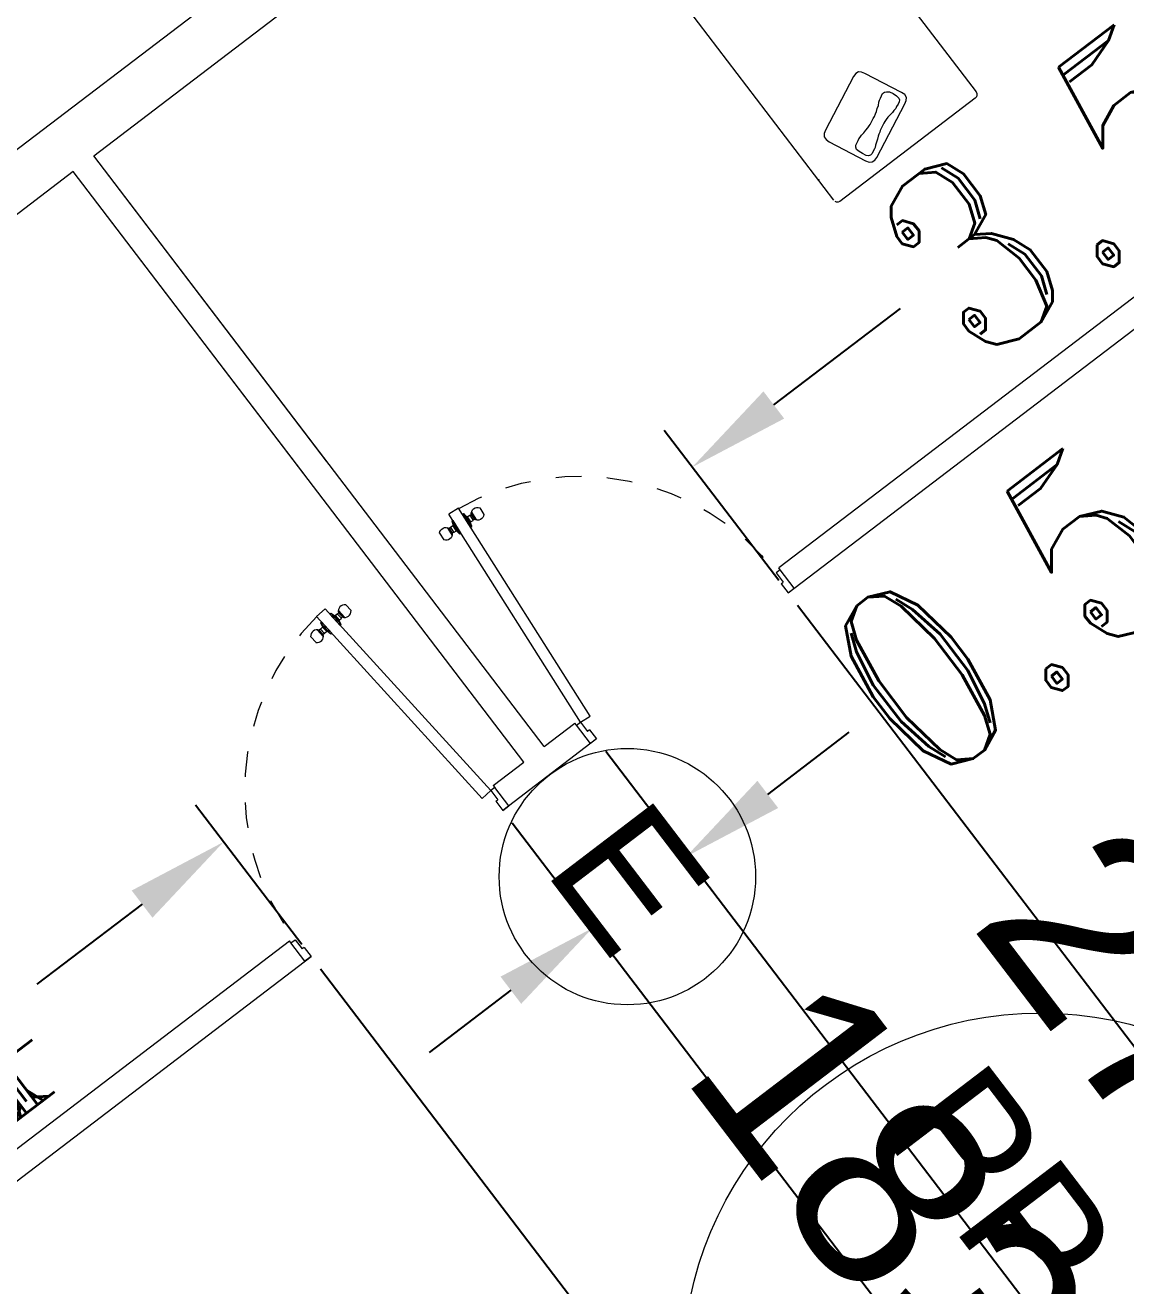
# Model space of a CAD drawing. Header units: metres. Extents: x 1384 to 1901, y 1501 to 2216.
# Drawn here: x 1475.908 to 1480.201, y 2119.165 to 2124.083 of the extents above; entities that cross this region are included whole.
import ezdxf

# ---------------------------------------------------------------- set-up
doc = ezdxf.new("R2010")
doc.units = ezdxf.units.M
doc.header["$LTSCALE"] = 0.05
doc.header["$PDMODE"] = 3
doc.linetypes.add('CONTINUA', pattern=[0])
doc.linetypes.add('DASHED2', pattern=[0.375, 0.25, -0.125])
for name, color, linetype, lineweight in [('Circulo', 250, 'Continuous', 15), ('Cotas Nave 2', 250, 'CONTINUA', 15), ('Extintores', 1, 'CONTINUA', 15), ('Mesas', 17, 'CONTINUA', 15), ('mobiliario', 253, 'CONTINUA', 15), ('Pared Fuego', 81, 'CONTINUA', 15), ('Puertas', 4, 'CONTINUA', 15), ('Tabiques', 241, 'CONTINUA', 15), ('TextoDCE', 250, 'Continuous', 15), ('www.dwgautocad.com', 7, 'Continuous', 9), ('Zonas abiertas', 50, 'CONTINUA', 15)]:
    doc.layers.add(name, color=color, linetype=linetype, lineweight=lineweight)
doc.layers.get('www.dwgautocad.com').off()
doc.styles.add('ROMANT', font='ROMANT', dxfattribs={"width": 0.85})
doc.styles.get("Standard").update_dxf_attribs({"font": 'arial.ttf'})
doc.dimstyles.new('1-50-GENERAL', dxfattribs={"dimtxt": 0.38, "dimasz": 0.4, "dimexe": 0.18, "dimexo": 0.06, "dimgap": 0.09, "dimtad": 0, "dimdec": 1, "dimzin": 0, "dimdsep": 46, "dimtxsty": 'ROMANT', "dimcen": 0.09, "dimadec": 0, "dimazin": 0, "dimtfac": 1, "dimtdec": 1, "dimtix": 1, "dimtofl": 0, "dimtmove": 0, "dimatfit": 3, "dimfxl": 0, "dimtolj": 1, "dimtzin": 0, "dimarcsym": 0})

# ---------------------------------------------------------------- blocks, each defined once
blk = doc.blocks.new('puerta 1.00')
at = {"layer": 'Puertas'}
for p, q in [((975.5776, -108.0252), (975.6224, -108.0213)), ((975.6612, -108.9815), (975.5776, -108.0252)), ((975.7061, -108.9776), (975.6224, -108.0213)), ((975.6249, -108.0497), (975.6297, -108.0492)), ((975.6249, -108.0497), (975.6301, -108.1093)), ((975.6297, -108.0492), (975.6347, -108.0649)), ((975.6297, -108.0492), (975.6349, -108.1089)), ((975.5116, -108.0741), (975.5143, -108.1049)), ((975.5474, -108.068), (975.5506, -108.1047)), ((975.5525, -108.0732), (975.5547, -108.0987)), ((975.5597, -108.0743), (975.5535, -108.0748)), ((975.5535, -108.0748), (975.5555, -108.097)), ((975.5617, -108.0964), (975.5555, -108.097)), ((975.571, -108.0724), (975.5596, -108.0734)), ((975.5596, -108.0734), (975.5617, -108.0973)), ((975.5731, -108.0964), (975.5617, -108.0973)), ((975.5731, -108.0703), (975.571, -108.0724)), ((975.571, -108.0724), (975.5731, -108.0964)), ((975.5752, -108.054), (975.5731, -108.0703)), ((975.5731, -108.0703), (975.5755, -108.098)), ((975.5755, -108.098), (975.5731, -108.0964)), ((975.5801, -108.0536), (975.5752, -108.054)), ((975.5752, -108.054), (975.5805, -108.1137)), ((975.5805, -108.1137), (975.5755, -108.098)), ((975.5801, -108.0536), (975.5853, -108.1133)), ((975.6347, -108.0649), (975.6371, -108.0926)), ((975.6347, -108.0649), (975.6371, -108.0666)), ((975.6349, -108.1089), (975.6371, -108.0926)), ((975.6371, -108.0666), (975.6484, -108.0656)), ((975.6371, -108.0666), (975.6392, -108.0906)), ((975.6371, -108.0926), (975.6392, -108.0906)), ((975.6392, -108.0906), (975.6505, -108.0896)), ((975.6484, -108.0656), (975.6505, -108.0896)), ((975.6485, -108.0665), (975.6547, -108.066)), ((975.6504, -108.0887), (975.6566, -108.0881)), ((975.6547, -108.066), (975.6566, -108.0881)), ((975.6555, -108.0642), (975.6577, -108.0897)), ((975.6596, -108.0582), (975.6628, -108.0949)), ((975.6959, -108.058), (975.6986, -108.0888)), ((975.5853, -108.1133), (975.5805, -108.1137)), ((975.6301, -108.1093), (975.6349, -108.1089)), ((974.7261, -109.0676), (974.7261, -108.9776)), ((974.7261, -108.9776), (974.7461, -108.9776)), ((974.7461, -108.9776), (974.7461, -109.0226)), ((975.7061, -108.9776), (975.6612, -108.9815)), ((975.7061, -108.9776), (975.7061, -109.0226)), ((975.7261, -108.9776), (975.7061, -108.9776)), ((975.7261, -109.0676), (975.7261, -108.9776)), ((974.7561, -109.0226), (974.7461, -109.0226)), ((974.7561, -109.0226), (974.7561, -109.0676)), ((975.6961, -109.0226), (975.6961, -109.0676)), ((975.6961, -109.0226), (975.7061, -109.0226)), ((974.7561, -109.0676), (974.7261, -109.0676)), ((975.6961, -109.0676), (975.7261, -109.0676))]:
    blk.add_line(p, q, dxfattribs=at)
at = {"layer": 'Puertas', "linetype": 'DASHED2'}
blk.add_arc((975.7061, -108.9776), 0.96, 97.6867, 180, dxfattribs=at)
at = {"layer": 'Puertas'}
for centre, start, end in [((975.5323, -108.0878), 31.5551, 146.5334), ((975.5323, -108.0878), 223.4666, 338.4449), ((975.6778, -108.0751), 43.4666, 158.4449), ((975.6778, -108.0751), 211.5551, 326.5334)]:
    blk.add_arc(centre, 0.0249, start, end, dxfattribs=at)
blk = doc.blocks.new('*D258')
at = {"layer": 'Cotas Nave 2', "color": 0, "lineweight": -2, "transparency": 16777216}
for p, q in [((1452.4409, 2163.6844), (1458.0727, 2167.9789)), ((1458.1721, 2167.5516), (1479.2994, 2139.8456)), ((1502.3652, 2109.5977), (1481.0039, 2137.6104)), ((1496.6209, 2104.7143), (1502.7508, 2109.3887))]:
    blk.add_line(p, q, dxfattribs=at)
at = {"layer": 'Cotas Nave 2', "color": 0, "transparency": 16777216}
for points in [[(1458.2251, 2167.5921), (1458.1191, 2167.5112), (1457.9295, 2167.8697)], [(1502.4182, 2109.6381), (1502.3122, 2109.5573), (1502.6077, 2109.2796)]]:
    blk.add_solid(points, dxfattribs=at)
at = {"layer": 'Defpoints', "color": 0, "transparency": 16777216}
for p in [(1457.9295, 2167.8697), (1452.3932, 2163.648), (1496.5732, 2104.678)]:
    blk.add_point(p, dxfattribs=at)
at = {"layer": 'Cotas Nave 2', "color": 0, "transparency": 16777216, "insert": (1480.1517, 2138.728), "char_height": 1, "attachment_point": 5, "rotation": 307.3275, "style": 'ROMANT'}
blk.add_mtext('\\A1;73.7', dxfattribs=at)
blk = doc.blocks.new('*D280')
at = {"layer": 'Cotas Nave 2', "color": 0, "lineweight": -2, "transparency": 16777216}
for p, q in [((1451.6493, 2127.6147), (1442.9648, 2121.0908)), ((1443.349, 2120.8791), (1455.8204, 2104.2774)), ((1470.0045, 2085.396), (1457.533, 2101.9976)), ((1478.7852, 2091.4919), (1470.1008, 2084.968))]:
    blk.add_line(p, q, dxfattribs=at)
at = {"layer": 'Cotas Nave 2', "color": 0, "transparency": 16777216}
for points in [[(1443.4023, 2120.9191), (1443.2957, 2120.839), (1443.1087, 2121.1989)], [(1470.0578, 2085.436), (1469.9512, 2085.3559), (1470.2447, 2085.0761)]]:
    blk.add_solid(points, dxfattribs=at)
at = {"layer": 'Defpoints', "color": 0, "transparency": 16777216}
for p in [(1451.6972, 2127.6507), (1478.8332, 2091.528), (1470.2447, 2085.0761)]:
    blk.add_point(p, dxfattribs=at)
at = {"layer": 'Cotas Nave 2', "color": 0, "transparency": 16777216, "insert": (1456.6767, 2103.1375), "char_height": 1, "attachment_point": 5, "rotation": 306.9145, "style": 'ROMANT'}
blk.add_mtext('\\A1;45.2', dxfattribs=at)
blk = doc.blocks.new('*D297')
at = {"layer": 'Cotas Nave 2', "color": 0, "lineweight": -2, "transparency": 16777216}
for p, q in [((1481.6702, 2124.0688), (1481.2233, 2124.6548)), ((1481.0144, 2124.2692), (1480.5516, 2123.9162)), ((1478.8278, 2122.6017), (1479.3222, 2122.9787)), ((1478.8475, 2121.9163), (1478.4006, 2122.5023))]:
    blk.add_line(p, q, dxfattribs=at)
at = {"layer": 'Cotas Nave 2', "color": 0, "transparency": 16777216}
for points in [[(1480.974, 2124.3222), (1481.0548, 2124.2161), (1481.3325, 2124.5117)], [(1478.7874, 2122.6548), (1478.8682, 2122.5487), (1478.5097, 2122.3592)]]:
    blk.add_solid(points, dxfattribs=at)
at = {"layer": 'Defpoints', "color": 0, "transparency": 16777216}
for p in [(1481.7066, 2124.0211), (1478.5097, 2122.3592), (1478.8838, 2121.8686)]:
    blk.add_point(p, dxfattribs=at)
at = {"layer": 'Cotas Nave 2', "color": 0, "transparency": 16777216, "insert": (1479.9369, 2123.4475), "char_height": 0.75, "attachment_point": 5, "rotation": 37.3275, "style": 'ROMANT'}
blk.add_mtext('\\A1;3.5', dxfattribs=at)
blk = doc.blocks.new('*D298')
at = {"layer": 'Cotas Nave 2', "color": 0, "lineweight": -2, "transparency": 16777216}
for p, q in [((1478.9202, 2121.8209), (1482.2006, 2117.5191)), ((1478.1727, 2121.2509), (1481.4531, 2116.9491)), ((1482.4095, 2117.9047), (1482.7276, 2118.1473)), ((1481.0259, 2116.8496), (1480.7078, 2116.6071))]:
    blk.add_line(p, q, dxfattribs=at)
at = {"layer": 'Cotas Nave 2', "color": 0, "transparency": 16777216}
for points in [[(1482.3691, 2117.9577), (1482.4499, 2117.8517), (1482.0915, 2117.6622)], [(1480.9855, 2116.9027), (1481.0663, 2116.7966), (1481.344, 2117.0922)]]:
    blk.add_solid(points, dxfattribs=at)
at = {"layer": 'Defpoints', "color": 0, "transparency": 16777216}
for p in [(1478.8838, 2121.8686), (1478.1364, 2121.2986), (1481.344, 2117.0922)]:
    blk.add_point(p, dxfattribs=at)
at = {"layer": 'Cotas Nave 2', "color": 0, "transparency": 16777216, "insert": (1483.3423, 2118.616), "char_height": 0.75, "attachment_point": 5, "rotation": 37.3275, "style": 'ROMANT'}
blk.add_mtext('\\A1;0.9', dxfattribs=at)
blk = doc.blocks.new('*D299')
at = {"layer": 'Cotas Nave 2', "color": 0, "lineweight": -2, "transparency": 16777216}
for p, q in [((1477.807, 2120.972), (1481.0873, 2116.6701)), ((1477.0595, 2120.402), (1480.3399, 2116.1001)), ((1481.2963, 2117.0558), (1481.6143, 2117.2984)), ((1479.9127, 2116.0007), (1479.4208, 2115.6256))]:
    blk.add_line(p, q, dxfattribs=at)
at = {"layer": 'Cotas Nave 2', "color": 0, "transparency": 16777216}
for points in [[(1481.2558, 2117.1088), (1481.3367, 2117.0028), (1480.9782, 2116.8133)], [(1479.8722, 2116.0537), (1479.9531, 2115.9477), (1480.2307, 2116.2433)]]:
    blk.add_solid(points, dxfattribs=at)
at = {"layer": 'Defpoints', "color": 0, "transparency": 16777216}
for p in [(1477.7706, 2121.0197), (1477.0231, 2120.4497), (1480.2307, 2116.2433)]:
    blk.add_point(p, dxfattribs=at)
at = {"layer": 'Cotas Nave 2', "color": 0, "transparency": 16777216, "insert": (1478.806, 2115.1569), "char_height": 0.75, "attachment_point": 5, "rotation": 37.3275, "style": 'ROMANT'}
blk.add_mtext('\\A1;0.9', dxfattribs=at)
blk = doc.blocks.new('*D300')
at = {"layer": 'Cotas Nave 2', "color": 0, "lineweight": -2, "transparency": 16777216}
for p, q in [((1478.8042, 2121.0824), (1479.1223, 2121.325)), ((1478.1727, 2121.2509), (1478.5953, 2120.6967)), ((1477.807, 2120.972), (1478.2295, 2120.4178)), ((1477.8023, 2120.3184), (1477.4842, 2120.0759))]:
    blk.add_line(p, q, dxfattribs=at)
at = {"layer": 'Cotas Nave 2', "color": 0, "transparency": 16777216}
for points in [[(1478.7638, 2121.1354), (1478.8447, 2121.0294), (1478.4862, 2120.8399)], [(1477.7619, 2120.3714), (1477.8427, 2120.2654), (1478.1204, 2120.5609)]]:
    blk.add_solid(points, dxfattribs=at)
at = {"layer": 'Defpoints', "color": 0, "transparency": 16777216}
for p in [(1478.1364, 2121.2986), (1477.7706, 2121.0197), (1478.1204, 2120.5609)]:
    blk.add_point(p, dxfattribs=at)
at = {"layer": 'Cotas Nave 2', "color": 0, "transparency": 16777216, "insert": (1479.737, 2121.7937), "char_height": 0.75, "attachment_point": 5, "rotation": 37.3275, "style": 'ROMANT'}
blk.add_mtext('\\A1;0.5', dxfattribs=at)
blk = doc.blocks.new('*D301')
at = {"layer": 'Cotas Nave 2', "color": 0, "lineweight": -2, "transparency": 16777216}
for p, q in [((1476.9867, 2120.4974), (1476.5729, 2121.0401)), ((1476.364, 2120.6544), (1475.9541, 2120.3419)), ((1474.2906, 2119.0734), (1474.7005, 2119.386)), ((1474.2773, 2118.4313), (1473.8634, 2118.974))]:
    blk.add_line(p, q, dxfattribs=at)
at = {"layer": 'Cotas Nave 2', "color": 0, "transparency": 16777216}
for points in [[(1476.3235, 2120.7074), (1476.4044, 2120.6014), (1476.682, 2120.897)], [(1474.2502, 2119.1264), (1474.3311, 2119.0204), (1473.9726, 2118.8309)]]:
    blk.add_solid(points, dxfattribs=at)
at = {"layer": 'Defpoints', "color": 0, "transparency": 16777216}
for p in [(1477.0231, 2120.4497), (1473.9726, 2118.8309), (1474.3136, 2118.3836)]:
    blk.add_point(p, dxfattribs=at)
at = {"layer": 'Cotas Nave 2', "color": 0, "transparency": 16777216, "insert": (1475.3273, 2119.8639), "char_height": 0.75, "attachment_point": 5, "rotation": 37.3275, "style": 'ROMANT'}
blk.add_mtext('\\A1;3.4', dxfattribs=at)
blk = doc.blocks.new('*D307')
at = {"layer": 'Cotas Nave 2', "color": 0, "lineweight": -2, "transparency": 16777216}
for p, q in [((1469.8763, 2123.771), (1466.8083, 2121.4314)), ((1467.194, 2121.2225), (1470.2732, 2117.1845)), ((1475.0078, 2110.9756), (1471.9286, 2115.0136)), ((1478.1752, 2112.8879), (1475.1073, 2110.5484))]:
    blk.add_line(p, q, dxfattribs=at)
at = {"layer": 'Cotas Nave 2', "color": 0, "transparency": 16777216}
for points in [[(1467.247, 2121.2629), (1467.141, 2121.1821), (1466.9514, 2121.5406)], [(1475.0609, 2111.016), (1474.9548, 2110.9352), (1475.2504, 2110.6575)]]:
    blk.add_solid(points, dxfattribs=at)
at = {"layer": 'Defpoints', "color": 0, "transparency": 16777216}
for p in [(1469.924, 2123.8073), (1466.9514, 2121.5406), (1478.223, 2112.9243)]:
    blk.add_point(p, dxfattribs=at)
at = {"layer": 'Cotas Nave 2', "color": 0, "transparency": 16777216, "insert": (1471.1009, 2116.0991), "char_height": 1, "attachment_point": 5, "rotation": 307.3275, "style": 'ROMANT'}
blk.add_mtext('\\A1;13.7', dxfattribs=at)

msp = doc.modelspace()

# ---------------------------------------------------------------- linework, layer by layer
at = {"layer": 'Circulo'}
msp.add_circle((1479.8675, 2118.8346), 1.3949, dxfattribs=at)
at = {"layer": 'Extintores'}
msp.add_circle((1478.2567, 2120.7615), 0.5, dxfattribs=at)
msp.add_circle((1478.2567, 2120.7615), 0.5, dxfattribs=at)
at = {"layer": 'Mesas'}
for p, q in [((1477.0837, 2122.3822), (1476.1752, 2123.5736)), ((1477.0042, 2122.3216), (1476.0957, 2123.513))]:
    msp.add_line(p, q, dxfattribs=at)
at = {"layer": 'mobiliario', "linetype": 'Continuous'}
for p, q in [((1479.0616, 2123.4007), (1477.9278, 2124.8875)), ((1478.8724, 2124.7999), (1479.6167, 2123.8239)), ((1479.1382, 2123.8833), (1479.0293, 2123.6739)), ((1479.1474, 2123.8948), (1479.1382, 2123.8833)), ((1479.1585, 2123.901), (1479.1474, 2123.8948)), ((1479.1699, 2123.9008), (1479.1585, 2123.901)), ((1479.1833, 2123.8951), (1479.1699, 2123.9008)), ((1479.3256, 2123.8209), (1479.1833, 2123.8951)), ((1479.2521, 2123.8167), (1479.2592, 2123.8221)), ((1479.2592, 2123.8221), (1479.2671, 2123.8236)), ((1479.2671, 2123.8236), (1479.2786, 2123.8234)), ((1479.2786, 2123.8234), (1479.2931, 2123.8163)), ((1479.3386, 2123.8127), (1479.3256, 2123.8209)), ((1479.6167, 2123.8239), (1479.6196, 2123.8171)), ((1479.6133, 2123.7988), (1479.0853, 2123.3962)), ((1479.2301, 2123.5675), (1479.3389, 2123.7768)), ((1479.2314, 2123.758), (1479.2356, 2123.7703)), ((1479.2356, 2123.7703), (1479.2373, 2123.7829)), ((1479.2373, 2123.7829), (1479.2397, 2123.7915)), ((1479.2397, 2123.7915), (1479.2433, 2123.7987)), ((1479.2433, 2123.7987), (1479.2521, 2123.8167)), ((1479.2931, 2123.8163), (1479.306, 2123.8082)), ((1479.306, 2123.8082), (1479.315, 2123.7992)), ((1479.3131, 2123.7752), (1479.3067, 2123.7658)), ((1479.317, 2123.7849), (1479.3131, 2123.7752)), ((1479.315, 2123.7992), (1479.318, 2123.7925)), ((1479.318, 2123.7925), (1479.317, 2123.7849)), ((1479.3448, 2123.8017), (1479.3386, 2123.8127)), ((1479.3389, 2123.7768), (1479.3445, 2123.7902)), ((1479.3445, 2123.7902), (1479.3448, 2123.8017)), ((1479.6179, 2123.8045), (1479.6133, 2123.7988)), ((1479.62, 2123.8107), (1479.6179, 2123.8045)), ((1479.6196, 2123.8171), (1479.62, 2123.8107)), ((1479.2159, 2123.7191), (1479.2209, 2123.7274)), ((1479.2209, 2123.7274), (1479.2247, 2123.7371)), ((1479.2247, 2123.7371), (1479.2286, 2123.7469)), ((1479.2286, 2123.7469), (1479.2314, 2123.758)), ((1479.2729, 2123.7242), (1479.2665, 2123.7149)), ((1479.2818, 2123.7333), (1479.2729, 2123.7242)), ((1479.2908, 2123.7424), (1479.2818, 2123.7333)), ((1479.2957, 2123.7507), (1479.2908, 2123.7424)), ((1479.3031, 2123.7586), (1479.2957, 2123.7507)), ((1479.3067, 2123.7658), (1479.3031, 2123.7586)), ((1479.0293, 2123.6739), (1479.0237, 2123.6605)), ((1479.179, 2123.664), (1479.1869, 2123.6744)), ((1479.1869, 2123.6744), (1479.1943, 2123.6824)), ((1479.1943, 2123.6824), (1479.1992, 2123.6907)), ((1479.1992, 2123.6907), (1479.2039, 2123.6965)), ((1479.2039, 2123.6965), (1479.2159, 2123.7191)), ((1479.2428, 2123.672), (1479.2407, 2123.6659)), ((1479.257, 2123.7008), (1479.2428, 2123.672)), ((1479.2605, 2123.708), (1479.257, 2123.7008)), ((1479.2665, 2123.7149), (1479.2605, 2123.708)), ((1479.0237, 2123.6605), (1479.0244, 2123.6476)), ((1479.0244, 2123.6476), (1479.0321, 2123.6376)), ((1479.0321, 2123.6376), (1479.0436, 2123.6284)), ((1479.0436, 2123.6284), (1479.186, 2123.5542)), ((1479.1482, 2123.6156), (1479.157, 2123.6336)), ((1479.157, 2123.6336), (1479.1591, 2123.6398)), ((1479.157, 2123.6336), (1479.157, 2123.6336)), ((1479.1591, 2123.6398), (1479.1652, 2123.6466)), ((1479.1652, 2123.6466), (1479.1701, 2123.6549)), ((1479.1701, 2123.6549), (1479.179, 2123.664)), ((1479.2277, 2123.6266), (1479.225, 2123.6155)), ((1479.232, 2123.6389), (1479.2277, 2123.6266)), ((1479.2348, 2123.65), (1479.232, 2123.6389)), ((1479.2373, 2123.6587), (1479.2348, 2123.65)), ((1479.2407, 2123.6659), (1479.2373, 2123.6587)), ((1479.1471, 2123.6081), (1479.1482, 2123.6156)), ((1479.1497, 2123.5988), (1479.1471, 2123.6081)), ((1479.1602, 2123.5909), (1479.1497, 2123.5988)), ((1479.1732, 2123.5828), (1479.1602, 2123.5909)), ((1479.1876, 2123.5757), (1479.1732, 2123.5828)), ((1479.1977, 2123.5744), (1479.1876, 2123.5757)), ((1479.2055, 2123.5759), (1479.1977, 2123.5744)), ((1479.2102, 2123.5816), (1479.2055, 2123.5759)), ((1479.2204, 2123.6007), (1479.2102, 2123.5816)), ((1479.2226, 2123.6069), (1479.2204, 2123.6007)), ((1479.225, 2123.6155), (1479.2226, 2123.6069)), ((1479.186, 2123.5542), (1479.186, 2123.5542)), ((1479.186, 2123.5542), (1479.1993, 2123.5485)), ((1479.1993, 2123.5485), (1479.2111, 2123.5508)), ((1479.2111, 2123.5508), (1479.2222, 2123.557)), ((1479.2222, 2123.557), (1479.2301, 2123.5675)), ((1479.0057, 2123.4769), (1478.9999, 2123.4816)), ((1479.0721, 2123.3928), (1479.0674, 2123.396)), ((1479.0785, 2123.3932), (1479.0721, 2123.3928)), ((1479.0853, 2123.3962), (1479.0785, 2123.3932))]:
    msp.add_line(p, q, dxfattribs=at)
at = {"layer": 'Pared Fuego'}
for p, q in [((1472.2924, 2120.8665), (1479.7879, 2126.5822)), ((1476.1752, 2123.5736), (1479.9088, 2126.4207)), ((1476.0957, 2123.513), (1472.4956, 2120.7677))]:
    msp.add_line(p, q, dxfattribs=at)
at = {"layer": 'Tabiques'}
for p, q in [((1481.646, 2124.1006), (1478.8471, 2121.9663)), ((1478.8838, 2121.8686), (1481.7066, 2124.0211)), ((1477.9326, 2121.269), (1476.1752, 2123.5736)), ((1477.8531, 2121.2083), (1476.0957, 2123.513)), ((1477.9326, 2121.269), (1478.0519, 2121.3599)), ((1477.9326, 2121.269), (1478.0519, 2121.3599)), ((1478.0579, 2121.352), (1478.0519, 2121.3599)), ((1478.1364, 2121.2986), (1477.7706, 2121.0197)), ((1477.7338, 2121.1174), (1477.8531, 2121.2083)), ((1477.7338, 2121.1174), (1477.7399, 2121.1094)), ((1474.253, 2118.4631), (1476.9386, 2120.511)), ((1476.9447, 2120.5031), (1476.9386, 2120.511)), ((1474.3136, 2118.3836), (1477.0231, 2120.4497))]:
    msp.add_line(p, q, dxfattribs=at)
at = {"layer": 'Zonas abiertas'}
msp.add_line((1478.8531, 2121.9583), (1478.8471, 2121.9663), dxfattribs=at)

# ---------------------------------------------------------------- block references
at = {"layer": 'Puertas', "xscale": -1, "rotation": 37.32751552220198}
msp.add_blockref('puerta 1.00', (2187.8573, 2799.6604), dxfattribs=at)
at = {"layer": 'Puertas', "rotation": 37.32751552521001}
msp.add_blockref('puerta 1.00', (635.7789, 1616.1151), dxfattribs=at)
at = {"layer": 'www.dwgautocad.com', "xscale": -1, "rotation": 37.32751552220198}
msp.add_blockref('puerta 1.00', (2187.8573, 2799.6604), dxfattribs=at)
at = {"layer": 'www.dwgautocad.com', "rotation": 37.32751552521001}
msp.add_blockref('puerta 1.00', (635.7789, 1616.1151), dxfattribs=at)

# ---------------------------------------------------------------- texts
at = {"layer": 'Extintores', "attachment_point": 1, "rotation": 307.3275}
for s, width, insert, char_height in [('E', 1.114426, (1478.3223, 2121.0931), 0.5), ('\\pi-0.66771;27A\\P\\pi-0.88872;183B\\P\\pi-0.08168;C', 0.499675, (1480.5876, 2120.5036), 0.75)]:
    msp.add_mtext_dynamic_manual_height_columns(s, width=width, gutter_width=0.0125, heights=[0], dxfattribs=dict(at, insert=insert, char_height=char_height))
at = {"layer": 'TextoDCE'}
msp.add_text('PP', height=0.49701, rotation=307.3275, dxfattribs=at).set_placement((1479.2362, 2119.7685))

# ---------------------------------------------------------------- dimensions: what is measured, and where the dimension line sits
at = {"layer": 'Cotas Nave 2'}
for base, p1, p2, angle, override, picture, middle in [((1457.9295, 2167.8697), (1496.5732, 2104.678), (1452.3932, 2163.648), 307.3275, {"dimtxt": 1}, '*D258', (1480.1517, 2138.728)), ((1478.5097, 2122.3592), (1481.7066, 2124.0211), (1478.8838, 2121.8686), 37.3275, {"dimtxt": 0.75}, '*D297', (1479.9369, 2123.4475)), ((1466.9514, 2121.5406), (1478.223, 2112.9243), (1469.924, 2123.8073), 307.3275, {"dimtxt": 1}, '*D307', (1471.1009, 2116.0991)), ((1478.1204, 2120.5609), (1478.1364, 2121.2986), (1477.7706, 2121.0197), 37.3275, {"dimtxt": 0.75}, '*D300', (1479.737, 2121.7937)), ((1481.344, 2117.0922), (1478.8838, 2121.8686), (1478.1364, 2121.2986), 37.3275, {"dimtxt": 0.75}, '*D298', (1483.3423, 2118.616)), ((1473.9726, 2118.8309), (1477.0231, 2120.4497), (1474.3136, 2118.3836), 37.3275, {"dimtxt": 0.75}, '*D301', (1475.3273, 2119.8639)), ((1480.2307, 2116.2433), (1477.7706, 2121.0197), (1477.0231, 2120.4497), 37.3275, {"dimtxt": 0.75}, '*D299', (1478.806, 2115.1569))]:
    dim = msp.add_linear_dim(base=base, p1=p1, p2=p2, angle=angle, dimstyle='1-50-GENERAL', override=override, dxfattribs=at)
    dim.commit()
    dim.dimension.update_dxf_attribs({"geometry": picture, "text_midpoint": middle, "dimtype": 160})
dim = msp.add_aligned_dim(p1=(1451.6972, 2127.6507), p2=(1478.8332, 2091.528), distance=-10.7419, dimstyle='1-50-GENERAL', override={"dimtxt": 1}, dxfattribs=at)
dim.commit()
dim.dimension.update_dxf_attribs({"geometry": '*D280', "text_midpoint": (1456.6767, 2103.1375)})

doc.saveas('drawing.dxf')
